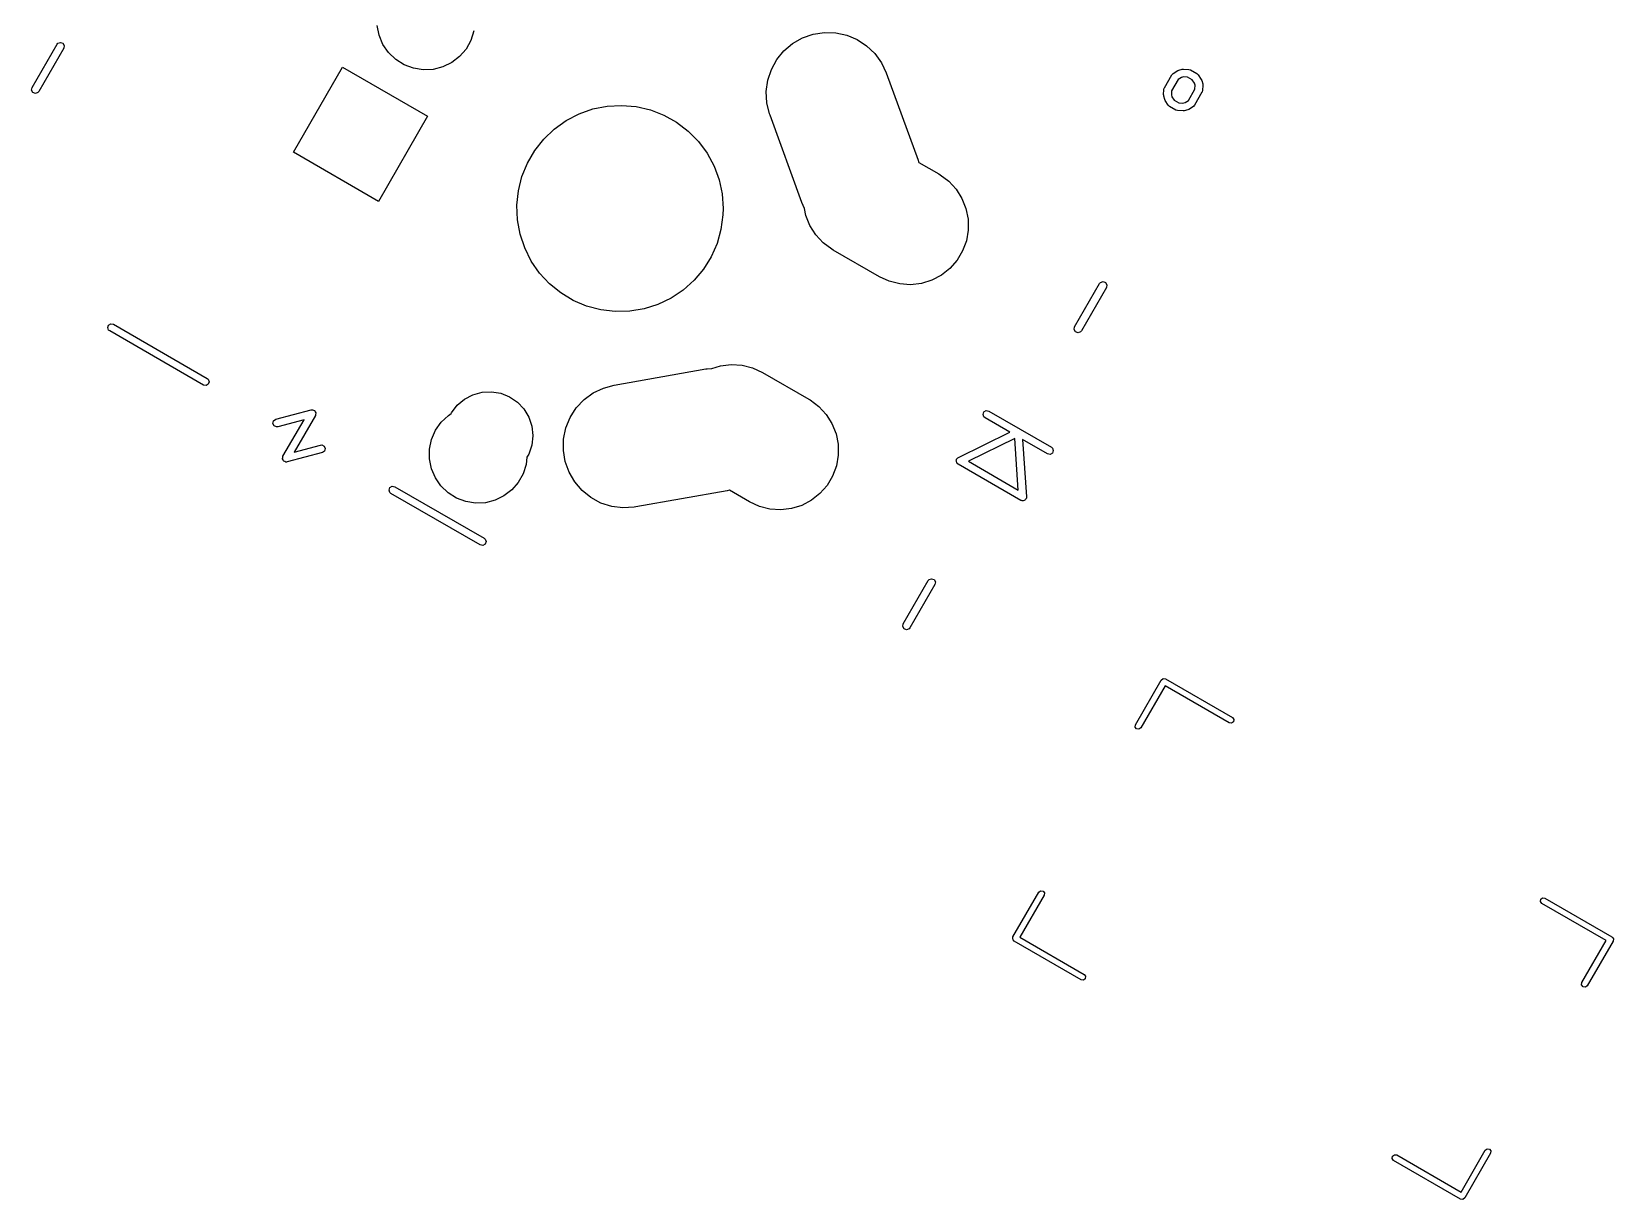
# Model space of a CAD drawing. Extents: x 0 to 132, y -20 to 105.
# Drawn here: x 101.13 to 131.81, y -19.73 to 2.9 of the extents above; entities that cross this region are included whole.
import ezdxf

# ---------------------------------------------------------------- set-up
doc = ezdxf.new("R2010")
doc.units = 0
doc.layers.add('BLACK', color=7, linetype='CONTINUOUS')

msp = doc.modelspace()

# ---------------------------------------------------------------- linework, layer by layer
at = {"layer": 'BLACK', "linetype": 'CONTINUOUS'}
for p, q in [((107.867, 2.83339), (107.829, 3.0221)), ((107.942, 2.65618), (107.867, 2.83339)), ((109.708, 2.91702), (109.649, 2.73372)), ((115.889, 2.67568), (116.08, 2.78465)), ((116.08, 2.78465), (116.287, 2.85705)), ((116.287, 2.85705), (116.504, 2.89046)), ((116.504, 2.89046), (116.724, 2.88375)), ((116.724, 2.88375), (116.938, 2.83716)), ((116.938, 2.83716), (117.141, 2.75223)), ((101.137, 1.81885), (101.622, 2.6589)), ((101.752, 2.5839), (101.267, 1.74385)), ((101.622, 2.6589), (101.639, 2.67885)), ((101.639, 2.67885), (101.687, 2.6964)), ((101.687, 2.6964), (101.735, 2.67885)), ((101.735, 2.67885), (101.761, 2.63442)), ((101.761, 2.63442), (101.752, 2.5839)), ((108.051, 2.49772), (107.942, 2.65618)), ((108.19, 2.36447), (108.051, 2.49772)), ((109.555, 2.566), (109.429, 2.42071)), ((109.649, 2.73372), (109.555, 2.566)), ((115.582, 2.36373), (115.721, 2.53378)), ((115.721, 2.53378), (115.889, 2.67568)), ((117.141, 2.75223), (117.324, 2.63182)), ((117.324, 2.63182), (117.483, 2.47997)), ((117.483, 2.47997), (117.611, 2.30174)), ((106.205, 0.566709), (107.158, 2.21649)), ((107.158, 2.21649), (108.808, 1.26399)), ((108.353, 2.26189), (108.19, 2.36447)), ((108.533, 2.19415), (108.353, 2.26189)), ((108.723, 2.16404), (108.533, 2.19415)), ((108.916, 2.17277), (108.723, 2.16404)), ((109.102, 2.21999), (108.916, 2.17277)), ((109.276, 2.30378), (109.102, 2.21999)), ((109.429, 2.42071), (109.276, 2.30378)), ((115.408, 1.96264), (115.477, 2.17119)), ((115.477, 2.17119), (115.582, 2.36373)), ((117.611, 2.30174), (117.705, 2.10312)), ((123.268, 2.08959), (123.357, 2.14826)), ((123.357, 2.14826), (123.377, 2.15718)), ((123.377, 2.15718), (123.379, 2.15811)), ((123.379, 2.15811), (123.444, 2.17554)), ((123.444, 2.17554), (123.466, 2.1775)), ((123.466, 2.1775), (123.468, 2.17796)), ((123.468, 2.17796), (123.574, 2.17158)), ((123.574, 2.17158), (123.599, 2.16553)), ((123.599, 2.16553), (123.602, 2.16245)), ((123.602, 2.16245), (123.607, 2.16167)), ((123.607, 2.16167), (123.731, 2.09024)), ((115.378, 1.74504), (115.408, 1.96264)), ((117.705, 2.10312), (118.321, 0.411674)), ((123.101, 1.81706), (123.244, 2.0645)), ((123.365, 1.97417), (123.24, 1.7574)), ((123.244, 2.0645), (123.261, 2.08445)), ((123.261, 2.08445), (123.265, 2.08599)), ((123.265, 2.08599), (123.268, 2.08959)), ((123.429, 2.01638), (123.365, 1.97417)), ((123.471, 2.02751), (123.429, 2.01638)), ((123.547, 2.02291), (123.471, 2.02751)), ((123.64, 1.96919), (123.547, 2.02291)), ((123.682, 1.90526), (123.64, 1.96919)), ((123.694, 1.86373), (123.682, 1.90526)), ((123.689, 1.78726), (123.694, 1.86373)), ((123.731, 2.09024), (123.751, 2.0735)), ((123.751, 2.0735), (123.752, 2.06928)), ((123.752, 2.06928), (123.756, 2.06661)), ((123.756, 2.06661), (123.814, 1.97776)), ((123.814, 1.97776), (123.823, 1.95718)), ((123.823, 1.95718), (123.824, 1.95584)), ((123.824, 1.95584), (123.842, 1.8908)), ((123.844, 1.86689), (123.838, 1.7606)), ((123.842, 1.8908), (123.844, 1.86846)), ((123.844, 1.86846), (123.844, 1.86689)), ((101.128, 1.76833), (101.137, 1.81885)), ((101.154, 1.7239), (101.128, 1.76833)), ((101.202, 1.70635), (101.154, 1.7239)), ((101.25, 1.7239), (101.202, 1.70635)), ((101.267, 1.74385), (101.25, 1.7239)), ((115.389, 1.52569), (115.378, 1.74504)), ((123.085, 1.67777), (123.091, 1.78406)), ((123.086, 1.6762), (123.085, 1.67777)), ((123.088, 1.65386), (123.086, 1.6762)), ((123.105, 1.58882), (123.088, 1.65386)), ((123.091, 1.78406), (123.098, 1.80939)), ((123.098, 1.80939), (123.101, 1.81265)), ((123.101, 1.81265), (123.101, 1.81706)), ((123.106, 1.58747), (123.105, 1.58882)), ((123.115, 1.5669), (123.106, 1.58747)), ((123.173, 1.47804), (123.115, 1.5669)), ((123.24, 1.7574), (123.236, 1.68093)), ((123.236, 1.68093), (123.247, 1.63939)), ((123.247, 1.63939), (123.289, 1.57547)), ((123.289, 1.57547), (123.382, 1.52174)), ((123.5, 1.52828), (123.564, 1.57049)), ((123.564, 1.57049), (123.689, 1.78726)), ((123.828, 1.72759), (123.685, 1.48016)), ((123.829, 1.73201), (123.828, 1.72759)), ((123.832, 1.73527), (123.829, 1.73201)), ((123.838, 1.7606), (123.832, 1.73527)), ((108.808, 1.26399), (107.855, -0.385791)), ((111.496, 1.18048), (111.747, 1.31071)), ((111.747, 1.31071), (112.013, 1.40431)), ((112.013, 1.40431), (112.29, 1.45943)), ((112.29, 1.45943), (112.572, 1.47495)), ((112.572, 1.47495), (112.854, 1.45058)), ((112.854, 1.45058), (113.129, 1.38679)), ((113.129, 1.38679), (113.393, 1.28485)), ((113.393, 1.28485), (113.639, 1.14681)), ((115.439, 1.31193), (115.389, 1.52569)), ((115.45, 1.28227), (115.439, 1.31193)), ((116.065, -0.409174), (115.45, 1.28227)), ((123.177, 1.47537), (123.173, 1.47804)), ((123.179, 1.47116), (123.177, 1.47537)), ((123.199, 1.45442), (123.179, 1.47116)), ((123.322, 1.38299), (123.199, 1.45442)), ((123.327, 1.38221), (123.322, 1.38299)), ((123.33, 1.37913), (123.327, 1.38221)), ((123.355, 1.37308), (123.33, 1.37913)), ((123.462, 1.3667), (123.355, 1.37308)), ((123.382, 1.52174), (123.458, 1.51716)), ((123.458, 1.51716), (123.5, 1.52828)), ((123.463, 1.36716), (123.462, 1.3667)), ((123.485, 1.36912), (123.463, 1.36716)), ((123.551, 1.38655), (123.485, 1.36912)), ((123.552, 1.38748), (123.551, 1.38655)), ((123.572, 1.3964), (123.552, 1.38748)), ((123.661, 1.45507), (123.572, 1.3964)), ((123.664, 1.45867), (123.661, 1.45507)), ((123.668, 1.46021), (123.664, 1.45867)), ((123.685, 1.48016), (123.668, 1.46021)), ((111.062, 0.821225), (111.266, 1.01623)), ((111.266, 1.01623), (111.496, 1.18048)), ((113.639, 1.14681), (113.864, 0.975422)), ((113.864, 0.975422), (114.062, 0.774096)), ((110.887, 0.599367), (111.062, 0.821225)), ((114.062, 0.774096), (114.23, 0.546854)), ((107.855, -0.385791), (106.205, 0.566709)), ((110.639, 0.093234), (110.745, 0.355078)), ((110.745, 0.355078), (110.887, 0.599367)), ((114.23, 0.546854), (114.364, 0.298229)), ((118.321, 0.411674), (118.331, 0.382016)), ((118.331, 0.382016), (118.334, 0.368266)), ((118.334, 0.368266), (118.722, 0.144262)), ((110.571, -0.180942), (110.639, 0.093234)), ((114.364, 0.298229), (114.462, 0.033182)), ((114.462, 0.033182), (114.521, -0.242998)), ((118.722, 0.144262), (118.748, 0.12887)), ((118.748, 0.12887), (118.917, 0.00295)), ((118.917, 0.00295), (119.06, -0.151592)), ((110.542, -0.461978), (110.571, -0.180942)), ((114.521, -0.242998), (114.541, -0.5248)), ((119.06, -0.151592), (119.172, -0.329578)), ((110.553, -0.744269), (110.542, -0.461978)), ((114.541, -0.5248), (114.537, -0.650381)), ((116.119, -0.52388), (116.065, -0.409174)), ((116.146, -0.659783), (116.119, -0.52388)), ((119.172, -0.329578), (119.25, -0.525048)), ((119.25, -0.525048), (119.291, -0.731458)), ((110.604, -1.02218), (110.553, -0.744269)), ((114.537, -0.650381), (114.499, -0.930375)), ((116.224, -0.855254), (116.146, -0.659783)), ((116.337, -1.03324), (116.224, -0.855254)), ((119.291, -0.731458), (119.294, -0.941894)), ((110.693, -1.29017), (110.604, -1.02218)), ((114.423, -1.20228), (114.309, -1.46066)), ((114.499, -0.930375), (114.423, -1.20228)), ((116.48, -1.18778), (116.337, -1.03324)), ((116.648, -1.3137), (116.48, -1.18778)), ((119.258, -1.14931), (119.185, -1.34675)), ((119.294, -0.941894), (119.258, -1.14931)), ((110.82, -1.54288), (110.693, -1.29017)), ((114.309, -1.46066), (114.159, -1.70037)), ((116.674, -1.32909), (116.648, -1.3137)), ((117.572, -1.84759), (116.674, -1.32909)), ((119.078, -1.52762), (118.939, -1.68585)), ((119.185, -1.34675), (119.078, -1.52762)), ((110.98, -1.77529), (110.82, -1.54288)), ((111.172, -1.98274), (110.98, -1.77529)), ((114.159, -1.70037), (113.977, -1.91663)), ((118.773, -1.81614), (118.587, -1.91413)), ((118.939, -1.68585), (118.773, -1.81614)), ((111.391, -2.1611), (111.172, -1.98274)), ((113.767, -2.10511), (113.532, -2.26206)), ((113.977, -1.91663), (113.767, -2.10511)), ((117.763, -1.9357), (117.572, -1.84759)), ((117.967, -1.98751), (117.763, -1.9357)), ((118.177, -2.00127), (117.967, -1.98751)), ((118.386, -1.97654), (118.177, -2.00127)), ((118.587, -1.91413), (118.386, -1.97654)), ((121.359, -2.81972), (121.844, -1.97967)), ((121.974, -2.05467), (121.489, -2.89472)), ((121.844, -1.97967), (121.861, -1.95972)), ((121.861, -1.95972), (121.909, -1.94217)), ((121.909, -1.94217), (121.957, -1.95972)), ((121.957, -1.95972), (121.983, -2.00415)), ((121.983, -2.00415), (121.974, -2.05467)), ((111.633, -2.30681), (111.391, -2.1611)), ((111.893, -2.41697), (111.633, -2.30681)), ((112.166, -2.48937), (111.893, -2.41697)), ((113.277, -2.38435), (113.008, -2.46954)), ((113.532, -2.26206), (113.277, -2.38435)), ((102.622, -2.7846), (102.666, -2.75895)), ((102.666, -2.75895), (102.717, -2.76786)), ((112.447, -2.52258), (112.166, -2.48937)), ((112.729, -2.51592), (112.447, -2.52258)), ((113.008, -2.46954), (112.729, -2.51592)), ((102.604, -2.83281), (102.622, -2.7846)), ((102.622, -2.88102), (102.604, -2.83281)), ((102.642, -2.89776), (102.622, -2.88102)), ((104.46, -3.94776), (102.642, -2.89776)), ((102.717, -2.76786), (104.535, -3.81786)), ((121.35, -2.87024), (121.359, -2.81972)), ((121.376, -2.91467), (121.35, -2.87024)), ((121.424, -2.93222), (121.376, -2.91467)), ((121.472, -2.91467), (121.424, -2.93222)), ((121.489, -2.89472), (121.472, -2.91467)), ((112.43, -3.94732), (114.203, -3.63475)), ((114.203, -3.63475), (114.234, -3.6297)), ((114.234, -3.6297), (114.324, -3.62459)), ((114.324, -3.62459), (114.49, -3.57306)), ((114.49, -3.57306), (114.699, -3.54833)), ((114.699, -3.54833), (114.909, -3.56209)), ((114.909, -3.56209), (115.113, -3.6139)), ((115.113, -3.6139), (115.304, -3.702)), ((104.511, -3.95667), (104.46, -3.94776)), ((104.555, -3.93102), (104.511, -3.95667)), ((104.535, -3.81786), (104.555, -3.8346)), ((104.555, -3.8346), (104.573, -3.88281)), ((104.573, -3.88281), (104.555, -3.93102)), ((112.218, -4.00508), (112.43, -3.94732)), ((115.304, -3.702), (116.202, -4.22051)), ((109.385, -4.33803), (109.526, -4.21953)), ((109.526, -4.21953), (109.688, -4.1339)), ((109.688, -4.1339), (109.865, -4.08514)), ((109.865, -4.08514), (110.048, -4.07553)), ((110.048, -4.07553), (110.23, -4.10552)), ((110.23, -4.10552), (110.4, -4.1737)), ((110.4, -4.1737), (110.552, -4.2769)), ((110.552, -4.2769), (110.678, -4.4103)), ((111.693, -4.39029), (111.844, -4.23034)), ((111.844, -4.23034), (112.021, -4.10048)), ((112.021, -4.10048), (112.218, -4.00508)), ((116.202, -4.22051), (116.228, -4.2359)), ((116.228, -4.2359), (116.397, -4.36182)), ((105.864, -4.61037), (106.547, -4.42735)), ((106.631, -4.5373), (106.222, -5.24652)), ((106.547, -4.42735), (106.563, -4.42593)), ((106.563, -4.42593), (106.567, -4.4248)), ((106.567, -4.4248), (106.568, -4.42549)), ((106.568, -4.42549), (106.573, -4.42508)), ((106.573, -4.42508), (106.594, -4.43462)), ((106.594, -4.43462), (106.615, -4.44234)), ((106.615, -4.44234), (106.616, -4.44532)), ((106.616, -4.44532), (106.62, -4.44677)), ((106.62, -4.44677), (106.629, -4.46722)), ((106.629, -4.46722), (106.64, -4.48677)), ((106.635, -4.51506), (106.631, -4.5373)), ((106.641, -4.49326), (106.635, -4.51506)), ((106.64, -4.48677), (106.64, -4.49015)), ((106.64, -4.49015), (106.641, -4.49326)), ((109.072, -4.66719), (109.211, -4.53526)), ((109.211, -4.53526), (109.266, -4.50158)), ((109.266, -4.50158), (109.274, -4.48389)), ((109.274, -4.48389), (109.385, -4.33803)), ((110.678, -4.4103), (110.773, -4.56767)), ((110.773, -4.56767), (110.831, -4.74168)), ((111.491, -4.77824), (111.574, -4.57499)), ((111.574, -4.57499), (111.693, -4.39029)), ((116.397, -4.36182), (116.54, -4.51636)), ((116.54, -4.51636), (116.652, -4.69435)), ((119.583, -4.5164), (119.6, -4.46819)), ((119.6, -4.5646), (119.583, -4.5164)), ((119.6, -4.46819), (119.645, -4.44254)), ((119.62, -4.58135), (119.6, -4.5646)), ((120.104, -4.8609), (119.62, -4.58135)), ((119.645, -4.44254), (119.695, -4.45144)), ((119.695, -4.45144), (120.908, -5.15144)), ((105.809, -4.68935), (105.822, -4.63979)), ((105.83, -4.73584), (105.809, -4.68935)), ((105.822, -4.63979), (105.864, -4.61037)), ((105.877, -4.75753), (105.83, -4.73584)), ((105.903, -4.75526), (105.877, -4.75753)), ((106.411, -4.61911), (105.903, -4.75526)), ((106.002, -5.32832), (106.411, -4.61911)), ((108.885, -5.00069), (108.962, -4.82447)), ((108.962, -4.82447), (109.072, -4.66719)), ((110.831, -4.74168), (110.851, -4.92421)), ((111.446, -4.99324), (111.491, -4.77824)), ((116.652, -4.69435), (116.73, -4.88982)), ((116.73, -4.88982), (116.771, -5.09623)), ((119.105, -5.34969), (120.104, -4.8609)), ((106.222, -5.24652), (106.73, -5.11037)), ((106.73, -5.11037), (106.756, -5.1081)), ((106.756, -5.1081), (106.803, -5.12978)), ((106.803, -5.12978), (106.824, -5.17627)), ((106.824, -5.17627), (106.811, -5.22583)), ((108.846, -5.18864), (108.885, -5.00069)), ((108.846, -5.38064), (108.846, -5.18864)), ((110.83, -5.11252), (110.77, -5.28612)), ((110.851, -4.93014), (110.83, -5.11252)), ((110.851, -4.92421), (110.851, -4.93014)), ((111.442, -5.21279), (111.446, -4.99324)), ((111.477, -5.42954), (111.442, -5.21279)), ((116.771, -5.09623), (116.774, -5.30666)), ((120.197, -4.98272), (119.297, -5.42255)), ((120.266, -5.98167), (120.197, -4.98272)), ((120.833, -5.28135), (120.348, -5.00179)), ((120.348, -5.00179), (120.425, -6.1119)), ((120.908, -5.15144), (120.927, -5.16819)), ((120.927, -5.16819), (120.945, -5.21639)), ((105.992, -5.37236), (105.998, -5.35055)), ((105.993, -5.37547), (105.992, -5.37236)), ((105.993, -5.37885), (105.993, -5.37547)), ((106.004, -5.39839), (105.993, -5.37885)), ((105.998, -5.35055), (106.002, -5.32832)), ((106.013, -5.41886), (106.004, -5.39839)), ((106.017, -5.42031), (106.013, -5.41886)), ((106.018, -5.42328), (106.017, -5.42031)), ((106.04, -5.431), (106.018, -5.42328)), ((106.06, -5.44054), (106.04, -5.431)), ((106.065, -5.44013), (106.06, -5.44054)), ((106.067, -5.44082), (106.065, -5.44013)), ((106.07, -5.43969), (106.067, -5.44082)), ((106.086, -5.43827), (106.07, -5.43969)), ((106.769, -5.25526), (106.086, -5.43827)), ((106.811, -5.22583), (106.769, -5.25526)), ((108.883, -5.56886), (108.846, -5.38064)), ((110.72, -5.48546), (110.662, -5.66827)), ((110.736, -5.34234), (110.72, -5.48546)), ((110.77, -5.28612), (110.736, -5.34234)), ((111.551, -5.63623), (111.477, -5.42954)), ((116.738, -5.51408), (116.665, -5.71152)), ((116.774, -5.30666), (116.738, -5.51408)), ((119.063, -5.41706), (119.068, -5.4023)), ((119.066, -5.42712), (119.063, -5.41706)), ((119.066, -5.4378), (119.066, -5.42712)), ((119.075, -5.45051), (119.066, -5.4378)), ((119.068, -5.4023), (119.069, -5.38662)), ((119.069, -5.38662), (119.076, -5.37892)), ((119.08, -5.46527), (119.075, -5.45051)), ((119.076, -5.37892), (119.08, -5.36885)), ((119.08, -5.36885), (119.094, -5.361)), ((119.094, -5.47686), (119.08, -5.46527)), ((119.094, -5.361), (119.105, -5.34969)), ((119.096, -5.47928), (119.094, -5.47686)), ((119.097, -5.47968), (119.096, -5.47928)), ((119.1, -5.48201), (119.097, -5.47968)), ((120.313, -6.18201), (119.1, -5.48201)), ((119.297, -5.42255), (120.266, -5.98167)), ((120.883, -5.29026), (120.833, -5.28135)), ((120.927, -5.2646), (120.883, -5.29026)), ((120.945, -5.21639), (120.927, -5.2646)), ((108.959, -5.74561), (108.883, -5.56886)), ((109.068, -5.90365), (108.959, -5.74561)), ((110.662, -5.66827), (110.567, -5.83555)), ((111.662, -5.82593), (111.551, -5.63623)), ((111.805, -5.99229), (111.662, -5.82593)), ((116.665, -5.71152), (116.558, -5.89239)), ((108.06, -5.98281), (108.078, -5.9346)), ((108.078, -6.03102), (108.06, -5.98281)), ((108.078, -5.9346), (108.122, -5.90895)), ((108.098, -6.04776), (108.078, -6.03102)), ((109.83, -7.04776), (108.098, -6.04776)), ((108.122, -5.90895), (108.173, -5.91786)), ((108.173, -5.91786), (109.905, -6.91786)), ((109.206, -6.03655), (109.068, -5.90365)), ((109.369, -6.13887), (109.206, -6.03655)), ((110.289, -6.09708), (110.116, -6.18065)), ((110.441, -5.98046), (110.289, -6.09708)), ((110.567, -5.83555), (110.441, -5.98046)), ((111.976, -6.12975), (111.805, -5.99229)), ((112.17, -6.23369), (111.976, -6.12975)), ((114.62, -5.99829), (112.847, -6.31086)), ((114.662, -5.98688), (114.62, -5.99829)), ((115.052, -6.21236), (114.662, -5.98688)), ((116.419, -6.05061), (116.253, -6.18091)), ((116.558, -5.89239), (116.419, -6.05061)), ((120.424, -6.11987), (120.422, -6.1378)), ((120.425, -6.1119), (120.424, -6.11552)), ((120.424, -6.11552), (120.425, -6.11706)), ((120.425, -6.11706), (120.424, -6.11987)), ((109.548, -6.20642), (109.369, -6.13887)), ((109.738, -6.23646), (109.548, -6.20642)), ((109.93, -6.22775), (109.738, -6.23646)), ((110.116, -6.18065), (109.93, -6.22775)), ((112.379, -6.30064), (112.17, -6.23369)), ((112.597, -6.32835), (112.379, -6.30064)), ((112.816, -6.3159), (112.597, -6.32835)), ((112.847, -6.31086), (112.816, -6.3159)), ((115.243, -6.30047), (115.052, -6.21236)), ((115.447, -6.35227), (115.243, -6.30047)), ((115.657, -6.36604), (115.447, -6.35227)), ((115.866, -6.3413), (115.657, -6.36604)), ((116.067, -6.27889), (115.866, -6.3413)), ((116.253, -6.18091), (116.067, -6.27889)), ((120.328, -6.18474), (120.313, -6.18201)), ((120.342, -6.19164), (120.328, -6.18474)), ((120.353, -6.18906), (120.342, -6.19164)), ((120.363, -6.19092), (120.353, -6.18906)), ((120.377, -6.18307), (120.363, -6.19092)), ((120.392, -6.17928), (120.377, -6.18307)), ((120.398, -6.17062), (120.392, -6.17928)), ((120.407, -6.16527), (120.398, -6.17062)), ((120.413, -6.15051), (120.407, -6.16527)), ((120.422, -6.1378), (120.413, -6.15051)), ((109.88, -7.05667), (109.83, -7.04776)), ((109.925, -7.03102), (109.88, -7.05667)), ((109.905, -6.91786), (109.925, -6.9346)), ((109.925, -6.9346), (109.942, -6.98281)), ((109.942, -6.98281), (109.925, -7.03102)), ((118.034, -8.57879), (118.519, -7.73874)), ((118.649, -7.81374), (118.164, -8.65378)), ((118.519, -7.73874), (118.536, -7.71879)), ((118.536, -7.71879), (118.584, -7.70124)), ((118.584, -7.70124), (118.632, -7.71879)), ((118.632, -7.71879), (118.658, -7.76322)), ((118.658, -7.76322), (118.649, -7.81374)), ((118.025, -8.62931), (118.034, -8.57879)), ((118.051, -8.67374), (118.025, -8.62931)), ((118.099, -8.69129), (118.051, -8.67374)), ((118.147, -8.67374), (118.099, -8.69129)), ((118.164, -8.65378), (118.147, -8.67374)), ((122.538, -10.5312), (123.038, -9.6652)), ((123.112, -9.77716), (122.642, -10.5912)), ((123.038, -9.6652), (123.074, -9.63724)), ((123.074, -9.63724), (123.12, -9.64324)), ((124.359, -10.4972), (123.112, -9.77716)), ((123.12, -9.64324), (124.419, -10.3932)), ((124.419, -10.3932), (124.447, -10.4297)), ((124.447, -10.4297), (124.441, -10.4752)), ((122.532, -10.5768), (122.538, -10.5312)), ((122.56, -10.6132), (122.532, -10.5768)), ((122.605, -10.6192), (122.56, -10.6132)), ((122.642, -10.5912), (122.605, -10.6192)), ((124.404, -10.5032), (124.359, -10.4972)), ((124.441, -10.4752), (124.404, -10.5032)), ((120.163, -14.6448), (120.663, -13.7788)), ((120.663, -13.7788), (120.699, -13.7509)), ((120.699, -13.7509), (120.745, -13.7569)), ((120.745, -13.7569), (120.773, -13.7933)), ((120.773, -13.7933), (120.767, -13.8388)), ((120.767, -13.8388), (120.297, -14.6529)), ((130.393, -13.9607), (130.399, -13.9152)), ((130.421, -13.9972), (130.393, -13.9607)), ((130.399, -13.9152), (130.436, -13.8872)), ((131.668, -14.7172), (130.421, -13.9972)), ((130.436, -13.8872), (130.481, -13.8932)), ((130.481, -13.8932), (131.78, -14.6432)), ((120.157, -14.6904), (120.163, -14.6448)), ((120.168, -14.7048), (120.157, -14.6904)), ((120.163, -14.6448), (120.163, -14.6448)), ((120.163, -14.6448), (120.163, -14.6448)), ((120.185, -14.7268), (120.168, -14.7048)), ((120.297, -14.6529), (121.544, -15.3729)), ((131.198, -15.5312), (131.668, -14.7172)), ((131.802, -14.7252), (131.302, -15.5912)), ((131.78, -14.6432), (131.797, -14.6652)), ((131.797, -14.6652), (131.808, -14.6797)), ((131.808, -14.6797), (131.802, -14.7252)), ((121.484, -15.4768), (120.185, -14.7268)), ((121.529, -15.4828), (121.484, -15.4768)), ((121.566, -15.4548), (121.529, -15.4828)), ((121.544, -15.3729), (121.572, -15.4093)), ((121.572, -15.4093), (121.566, -15.4548)), ((131.192, -15.5768), (131.198, -15.5312)), ((131.22, -15.6132), (131.192, -15.5768)), ((131.266, -15.6192), (131.22, -15.6132)), ((131.302, -15.5912), (131.266, -15.6192)), ((127.518, -18.9404), (127.524, -18.8948)), ((127.546, -18.9768), (127.518, -18.9404)), ((127.524, -18.8948), (127.561, -18.8669)), ((128.845, -19.7268), (127.546, -18.9768)), ((127.561, -18.8669), (127.606, -18.8729)), ((127.606, -18.8729), (128.853, -19.5929)), ((128.853, -19.5929), (129.323, -18.7788)), ((129.427, -18.8388), (128.927, -19.7048)), ((129.323, -18.7788), (129.36, -18.7509)), ((129.36, -18.7509), (129.405, -18.7569)), ((129.405, -18.7569), (129.433, -18.7933)), ((129.433, -18.7933), (129.427, -18.8388)), ((128.891, -19.7328), (128.845, -19.7268)), ((128.927, -19.7048), (128.891, -19.7328)), ((128.927, -19.7048), (128.927, -19.7048))]:
    msp.add_line(p, q, dxfattribs=at)

doc.saveas('drawing.dxf')
